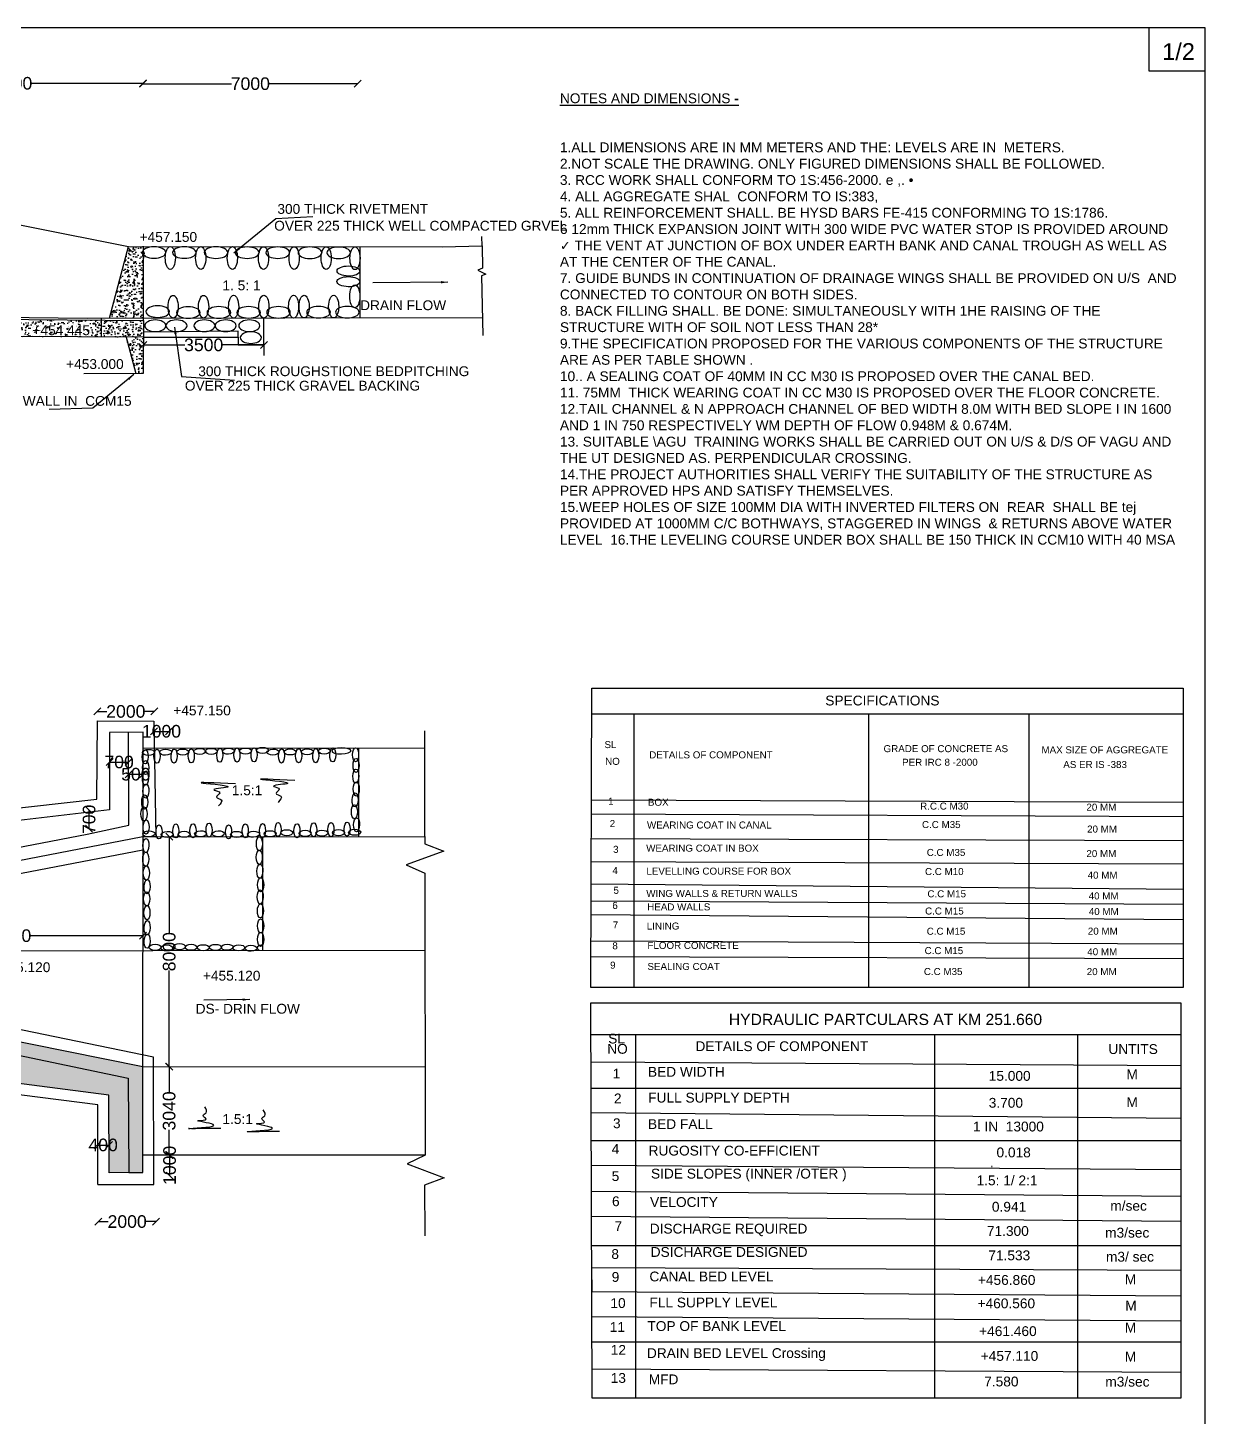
# Model space of a CAD drawing. Header units: millimetres. Extents: x 5124 to 2838143, y 2311 to 44878518.
# Drawn here: x 2796131 to 2838143, y 44828936 to 44878518 of the extents above; entities that cross this region are included whole.
import ezdxf

# ---------------------------------------------------------------- set-up
doc = ezdxf.new("R2010")
doc.units = ezdxf.units.MM
doc.header["$MEASUREMENT"] = 0
for name, color, linetype in [('DIMENSION', 7, 'Continuous'), ('DRAWING', 7, 'Continuous'), ('TEXT', 7, 'Continuous')]:
    doc.layers.add(name, color=color, linetype=linetype)
doc.styles.get("Standard").update_dxf_attribs({"font": 'arial.ttf', "height": 450})
doc.dimstyles.get("Standard").update_dxf_attribs({"dimtxt": 250, "dimasz": 250, "dimexe": 0.18, "dimexo": 0.0625, "dimgap": 0.09, "dimtad": 0, "dimdec": 0, "dimzin": 0, "dimdsep": 46, "dimtxsty": 'Standard', "dimblk": 'OBLIQUE', "dimcen": 0.09, "dimse1": 1, "dimse2": 1, "dimadec": 0, "dimazin": 0, "dimtfac": 1, "dimtdec": 0, "dimtofl": 0, "dimtmove": 0, "dimatfit": 3, "dimfxl": 1, "dimtolj": 1, "dimtzin": 0, "dimarcsym": 0})
pattern_1 = [(50, (0, 0), (358.6300913, -31.3760675), [37.5, -412.5]), (355, (0, 0), (-69.3756668, 376.096067), [30, -330]), (100.4514, (29.9, -2.6), (289.2546909, 344.719771), [31.870095, -350.571056]), (46.1842, (0, 100), (533.6205243, -82.759507), [56.25, -618.75]), (96.6356, (44.47, 93.1), (467.331353, 487.0589355), [47.805144, -525.8565]), (351.1842, (0, 100), (467.3309726, 487.0593005), [45, -495]), (21, (50, 75), (298.453526, -201.3094453), [37.5, -412.5]), (326, (50, 75), (121.657666, 362.5750225), [30, -330]), (71.4514, (74.87, 58.22), (420.1113143, 161.2652484), [31.870095, -350.571056]), (37.5, (0, 0), (6.07992766, 166.4469269), [0, -326, 0, -335, 0, -331.25]), (7.5, (0, 0), (131.5347687, 197.20585594), [0, -191, 0, -318.5, 0, -126.25]), (327.5, (-111.5, 0), (266.9112181, -11.27743587), [0, -125, 0, -390, 0, -517.5]), (317.5, (-161.5, 0), (291.5930847, 50.0524912), [0, -162.5, 0, -259, 0, -367.5])]

# ---------------------------------------------------------------- blocks, each defined once
blk = doc.blocks.new('_Oblique')
at = {"color": 0, "linetype": 'ByBlock', "lineweight": -2}
blk.add_line((-0.5, -0.5), (0.5, 0.5), dxfattribs=at)
blk = doc.blocks.new('*D16')
at = {"layer": 'Defpoints', "color": 0, "transparency": 16777216}
for p in [(2790945, 44876552), (2800238, 44876555), (2800238, 44876535)]:
    blk.add_point(p, dxfattribs=at)
at = {"layer": 'DIMENSION', "color": 0, "lineweight": -2, "transparency": 16777216}
for p, q in [((2790945, 44876535), (2794921, 44876535)), ((2800238, 44876535), (2796263, 44876535))]:
    blk.add_line(p, q, dxfattribs=at)
at = {"layer": 'DIMENSION', "color": 0, "lineweight": -2, "transparency": 16777216, "xscale": 250, "yscale": 250, "zscale": 250, "rotation": 180}
blk.add_blockref('_Oblique', (2790945, 44876535), dxfattribs=at)
at = {"layer": 'DIMENSION', "color": 0, "lineweight": -2, "transparency": 16777216, "xscale": 250, "yscale": 250, "zscale": 250}
blk.add_blockref('_Oblique', (2800238, 44876535), dxfattribs=at)
at = {"layer": 'DIMENSION', "color": 0, "transparency": 16777216, "insert": (2795592, 44876535), "char_height": 450, "attachment_point": 5}
blk.add_mtext('\\A1;9300', dxfattribs=at)
blk = doc.blocks.new('*D17')
at = {"layer": 'Defpoints', "color": 0, "transparency": 16777216}
for p in [(2800238, 44876555), (2807906, 44876521), (2807906, 44876521)]:
    blk.add_point(p, dxfattribs=at)
at = {"layer": 'DIMENSION', "color": 0, "lineweight": -2, "transparency": 16777216}
for p, q in [((2800238, 44876521), (2803403, 44876521)), ((2807906, 44876521), (2804742, 44876521))]:
    blk.add_line(p, q, dxfattribs=at)
at = {"layer": 'DIMENSION', "color": 0, "lineweight": -2, "transparency": 16777216, "xscale": 250, "yscale": 250, "zscale": 250, "rotation": 180}
blk.add_blockref('_Oblique', (2800238, 44876521), dxfattribs=at)
at = {"layer": 'DIMENSION', "color": 0, "lineweight": -2, "transparency": 16777216, "xscale": 250, "yscale": 250, "zscale": 250}
blk.add_blockref('_Oblique', (2807906, 44876521), dxfattribs=at)
at = {"layer": 'DIMENSION', "color": 0, "transparency": 16777216, "insert": (2804072, 44876521), "char_height": 450, "attachment_point": 5}
blk.add_mtext('\\A1;7000', dxfattribs=at)
blk = doc.blocks.new('*D69')
at = {"layer": 'Defpoints', "color": 0, "transparency": 16777216}
for p in [(2790874, 44846125), (2800237, 44846118), (2800237, 44846118)]:
    blk.add_point(p, dxfattribs=at)
at = {"layer": 'DIMENSION', "color": 0, "lineweight": -2, "transparency": 16777216}
for p, q in [((2790874, 44846118), (2794884, 44846118)), ((2800237, 44846118), (2796227, 44846118))]:
    blk.add_line(p, q, dxfattribs=at)
at = {"layer": 'DIMENSION', "color": 0, "lineweight": -2, "transparency": 16777216, "xscale": 250, "yscale": 250, "zscale": 250, "rotation": 180}
blk.add_blockref('_Oblique', (2790874, 44846118), dxfattribs=at)
at = {"layer": 'DIMENSION', "color": 0, "lineweight": -2, "transparency": 16777216, "xscale": 250, "yscale": 250, "zscale": 250}
blk.add_blockref('_Oblique', (2800237, 44846118), dxfattribs=at)
at = {"layer": 'DIMENSION', "color": 0, "transparency": 16777216, "insert": (2795556, 44846118), "char_height": 450, "attachment_point": 5}
blk.add_mtext('\\A1;9300', dxfattribs=at)
blk = doc.blocks.new('*D71')
at = {"layer": 'Defpoints', "color": 0, "transparency": 16777216}
for p in [(2798320, 44850607), (2799050, 44850607), (2799129, 44849935)]:
    blk.add_point(p, dxfattribs=at)
at = {"layer": 'DIMENSION', "color": 0, "lineweight": -2, "transparency": 16777216}
blk.add_line((2798320, 44849935), (2798320, 44850607), dxfattribs=at)
at = {"layer": 'DIMENSION', "color": 0, "lineweight": -2, "transparency": 16777216, "xscale": 250, "yscale": 250, "zscale": 250}
for p, rotation in [((2798320, 44850607), 90), ((2798320, 44849935), 270)]:
    blk.add_blockref('_Oblique', p, dxfattribs=dict(at, rotation=rotation))
at = {"layer": 'DIMENSION', "color": 0, "transparency": 16777216, "insert": (2798320, 44850271), "char_height": 450, "attachment_point": 5, "rotation": 90}
blk.add_mtext('\\A1;700', dxfattribs=at)
blk = doc.blocks.new('*D72')
at = {"layer": 'Defpoints', "color": 0, "transparency": 16777216}
for p in [(2799049, 44852229), (2799729, 44852315), (2799729, 44852230)]:
    blk.add_point(p, dxfattribs=at)
at = {"layer": 'DIMENSION', "color": 0, "lineweight": -2, "transparency": 16777216}
blk.add_line((2799049, 44852315), (2799729, 44852315), dxfattribs=at)
at = {"layer": 'DIMENSION', "color": 0, "lineweight": -2, "transparency": 16777216, "xscale": 250, "yscale": 250, "zscale": 250, "rotation": 180}
blk.add_blockref('_Oblique', (2799049, 44852315), dxfattribs=at)
at = {"layer": 'DIMENSION', "color": 0, "lineweight": -2, "transparency": 16777216, "xscale": 250, "yscale": 250, "zscale": 250}
blk.add_blockref('_Oblique', (2799729, 44852315), dxfattribs=at)
at = {"layer": 'DIMENSION', "color": 0, "transparency": 16777216, "insert": (2799389, 44852315), "char_height": 450, "attachment_point": 5}
blk.add_mtext('\\A1;700', dxfattribs=at)
blk = doc.blocks.new('*D73')
at = {"layer": 'Defpoints', "color": 0, "transparency": 16777216}
for p in [(2799729, 44851880), (2800242, 44851880), (2800242, 44851880)]:
    blk.add_point(p, dxfattribs=at)
at = {"layer": 'DIMENSION', "color": 0, "lineweight": -2, "transparency": 16777216}
blk.add_line((2799729, 44851880), (2800242, 44851880), dxfattribs=at)
at = {"layer": 'DIMENSION', "color": 0, "lineweight": -2, "transparency": 16777216, "xscale": 250, "yscale": 250, "zscale": 250, "rotation": 180}
blk.add_blockref('_Oblique', (2799729, 44851880), dxfattribs=at)
at = {"layer": 'DIMENSION', "color": 0, "lineweight": -2, "transparency": 16777216, "xscale": 250, "yscale": 250, "zscale": 250}
blk.add_blockref('_Oblique', (2800242, 44851880), dxfattribs=at)
at = {"layer": 'DIMENSION', "color": 0, "transparency": 16777216, "insert": (2799986, 44851880), "char_height": 450, "attachment_point": 5}
blk.add_mtext('\\A1;500', dxfattribs=at)
blk = doc.blocks.new('*D74')
at = {"layer": 'Defpoints', "color": 0, "transparency": 16777216}
for p in [(2798611, 44854148), (2800648, 44854120), (2800648, 44854120)]:
    blk.add_point(p, dxfattribs=at)
at = {"layer": 'DIMENSION', "color": 0, "lineweight": -2, "transparency": 16777216}
for p, q in [((2798611, 44854120), (2798954, 44854120)), ((2800648, 44854120), (2800305, 44854120))]:
    blk.add_line(p, q, dxfattribs=at)
at = {"layer": 'DIMENSION', "color": 0, "lineweight": -2, "transparency": 16777216, "xscale": 250, "yscale": 250, "zscale": 250, "rotation": 180}
blk.add_blockref('_Oblique', (2798611, 44854120), dxfattribs=at)
at = {"layer": 'DIMENSION', "color": 0, "lineweight": -2, "transparency": 16777216, "xscale": 250, "yscale": 250, "zscale": 250}
blk.add_blockref('_Oblique', (2800648, 44854120), dxfattribs=at)
at = {"layer": 'DIMENSION', "color": 0, "transparency": 16777216, "insert": (2799629, 44854120), "char_height": 450, "attachment_point": 5}
blk.add_mtext('\\A1;2000', dxfattribs=at)
blk = doc.blocks.new('*D75')
at = {"layer": 'Defpoints', "color": 0, "transparency": 16777216}
for p in [(2800638, 44853383), (2801165, 44853412), (2801165, 44853412)]:
    blk.add_point(p, dxfattribs=at)
at = {"layer": 'DIMENSION', "color": 0, "lineweight": -2, "transparency": 16777216}
blk.add_line((2800638, 44853412), (2801165, 44853412), dxfattribs=at)
at = {"layer": 'DIMENSION', "color": 0, "lineweight": -2, "transparency": 16777216, "xscale": 250, "yscale": 250, "zscale": 250, "rotation": 180}
blk.add_blockref('_Oblique', (2800638, 44853412), dxfattribs=at)
at = {"layer": 'DIMENSION', "color": 0, "lineweight": -2, "transparency": 16777216, "xscale": 250, "yscale": 250, "zscale": 250}
blk.add_blockref('_Oblique', (2801165, 44853412), dxfattribs=at)
at = {"layer": 'DIMENSION', "color": 0, "transparency": 16777216, "insert": (2800901, 44853412), "char_height": 450, "attachment_point": 5}
blk.add_mtext('\\A1;1000', dxfattribs=at)
blk = doc.blocks.new('*D76')
at = {"layer": 'Defpoints', "color": 0, "transparency": 16777216}
for p in [(2801168, 44849653), (2801178, 44841443), (2801178, 44841443)]:
    blk.add_point(p, dxfattribs=at)
at = {"layer": 'DIMENSION', "color": 0, "lineweight": -2, "transparency": 16777216}
for p, q in [((2801178, 44849653), (2801178, 44846220)), ((2801178, 44841443), (2801178, 44844877))]:
    blk.add_line(p, q, dxfattribs=at)
at = {"layer": 'DIMENSION', "color": 0, "lineweight": -2, "transparency": 16777216, "xscale": 250, "yscale": 250, "zscale": 250}
for p, rotation in [((2801178, 44849653), 90), ((2801178, 44841443), 270)]:
    blk.add_blockref('_Oblique', p, dxfattribs=dict(at, rotation=rotation))
at = {"layer": 'DIMENSION', "color": 0, "transparency": 16777216, "insert": (2801178, 44845548), "char_height": 450, "attachment_point": 5, "rotation": 90}
blk.add_mtext('\\A1;8000', dxfattribs=at)
blk = doc.blocks.new('*D77')
at = {"layer": 'Defpoints', "color": 0, "transparency": 16777216}
for p in [(2801178, 44841443), (2801176, 44838290), (2801176, 44838290)]:
    blk.add_point(p, dxfattribs=at)
at = {"layer": 'DIMENSION', "color": 0, "lineweight": -2, "transparency": 16777216}
for p, q in [((2801176, 44841443), (2801176, 44840538)), ((2801176, 44838290), (2801176, 44839196))]:
    blk.add_line(p, q, dxfattribs=at)
at = {"layer": 'DIMENSION', "color": 0, "lineweight": -2, "transparency": 16777216, "xscale": 250, "yscale": 250, "zscale": 250}
for p, rotation in [((2801176, 44841443), 90), ((2801176, 44838290), 270)]:
    blk.add_blockref('_Oblique', p, dxfattribs=dict(at, rotation=rotation))
at = {"layer": 'DIMENSION', "color": 0, "transparency": 16777216, "insert": (2801176, 44839867), "char_height": 450, "attachment_point": 5, "rotation": 90}
blk.add_mtext('\\A1;3040', dxfattribs=at)
blk = doc.blocks.new('*D78')
at = {"layer": 'Defpoints', "color": 0, "transparency": 16777216}
for p in [(2801176, 44838290), (2801176, 44837557), (2801192, 44837557)]:
    blk.add_point(p, dxfattribs=at)
at = {"layer": 'DIMENSION', "color": 0, "lineweight": -2, "transparency": 16777216}
blk.add_line((2801192, 44838290), (2801192, 44837557), dxfattribs=at)
at = {"layer": 'DIMENSION', "color": 0, "lineweight": -2, "transparency": 16777216, "xscale": 250, "yscale": 250, "zscale": 250}
for p, rotation in [((2801192, 44838290), 90), ((2801192, 44837557), 270)]:
    blk.add_blockref('_Oblique', p, dxfattribs=dict(at, rotation=rotation))
at = {"layer": 'DIMENSION', "color": 0, "transparency": 16777216, "insert": (2801192, 44837924), "char_height": 450, "attachment_point": 5, "rotation": 90}
blk.add_mtext('\\A1;1000', dxfattribs=at)
blk = doc.blocks.new('*D79')
at = {"layer": 'Defpoints', "color": 0, "transparency": 16777216}
for p in [(2798646, 44835879), (2800708, 44835939), (2800708, 44835916)]:
    blk.add_point(p, dxfattribs=at)
at = {"layer": 'DIMENSION', "color": 0, "lineweight": -2, "transparency": 16777216}
for p, q in [((2798646, 44835916), (2799002, 44835916)), ((2800708, 44835916), (2800353, 44835916))]:
    blk.add_line(p, q, dxfattribs=at)
at = {"layer": 'DIMENSION', "color": 0, "lineweight": -2, "transparency": 16777216, "xscale": 250, "yscale": 250, "zscale": 250, "rotation": 180}
blk.add_blockref('_Oblique', (2798646, 44835916), dxfattribs=at)
at = {"layer": 'DIMENSION', "color": 0, "lineweight": -2, "transparency": 16777216, "xscale": 250, "yscale": 250, "zscale": 250}
blk.add_blockref('_Oblique', (2800708, 44835916), dxfattribs=at)
at = {"layer": 'DIMENSION', "color": 0, "transparency": 16777216, "insert": (2799677, 44835916), "char_height": 450, "attachment_point": 5}
blk.add_mtext('\\A1;2000', dxfattribs=at)
blk = doc.blocks.new('*D80')
at = {"layer": 'Defpoints', "color": 0, "transparency": 16777216}
for p in [(2798607, 44838648), (2799031, 44838650), (2799031, 44838650)]:
    blk.add_point(p, dxfattribs=at)
at = {"layer": 'DIMENSION', "color": 0, "lineweight": -2, "transparency": 16777216}
blk.add_line((2798607, 44838650), (2799031, 44838650), dxfattribs=at)
at = {"layer": 'DIMENSION', "color": 0, "lineweight": -2, "transparency": 16777216, "xscale": 250, "yscale": 250, "zscale": 250, "rotation": 180}
blk.add_blockref('_Oblique', (2798607, 44838650), dxfattribs=at)
at = {"layer": 'DIMENSION', "color": 0, "lineweight": -2, "transparency": 16777216, "xscale": 250, "yscale": 250, "zscale": 250}
blk.add_blockref('_Oblique', (2799031, 44838650), dxfattribs=at)
at = {"layer": 'DIMENSION', "color": 0, "transparency": 16777216, "insert": (2798819, 44838650), "char_height": 450, "attachment_point": 5}
blk.add_mtext('\\A1;400', dxfattribs=at)
blk = doc.blocks.new('*D151')
at = {"layer": 'Defpoints', "color": 0, "transparency": 16777216}
for p in [(2800257, 44867130), (2804557, 44867200), (2804557, 44867014)]:
    blk.add_point(p, dxfattribs=at)
at = {"layer": 'DRAWING', "color": 0, "lineweight": -2, "transparency": 16777216}
for p, q in [((2800257, 44867200), (2801736, 44867200)), ((2804557, 44867200), (2803078, 44867200))]:
    blk.add_line(p, q, dxfattribs=at)
at = {"layer": 'DRAWING', "color": 0, "lineweight": -2, "transparency": 16777216, "xscale": 250, "yscale": 250, "zscale": 250, "rotation": 180}
blk.add_blockref('_Oblique', (2800257, 44867200), dxfattribs=at)
at = {"layer": 'DRAWING', "color": 0, "lineweight": -2, "transparency": 16777216, "xscale": 250, "yscale": 250, "zscale": 250}
blk.add_blockref('_Oblique', (2804557, 44867200), dxfattribs=at)
at = {"layer": 'DRAWING', "color": 0, "transparency": 16777216, "insert": (2802407, 44867200), "char_height": 450, "attachment_point": 5}
blk.add_mtext('\\A1;3500', dxfattribs=at)

msp = doc.modelspace()

# ---------------------------------------------------------------- hatches: boundary and pattern name
at = {"layer": 'DRAWING'}
h = msp.add_hatch(dxfattribs=at)
h.set_pattern_fill('AR-CONC', color=256, scale=50, style=0)
h.set_pattern_definition(pattern_1)
edge = h.paths.add_edge_path()
edge.add_ellipse((2800633.1, 44870497.4), major_axis=(421.5, 0), ratio=0.4858943, start_angle=151.26106, end_angle=208.68075, ccw=False)
edge.add_line((2800263.5, 44870595.8), (2800263.6, 44870711.3))
edge.add_line((2800263.6, 44870711.3), (2799728.4, 44870711.8))
edge.add_line((2799728.4, 44870711.8), (2799049.5, 44868150.3))
edge.add_line((2799049.5, 44868150.3), (2800261, 44868152.4))
edge.add_line((2800261, 44868152.4), (2800263.3, 44870399.1))
h.paths.add_polyline_path([(2800260.9, 44868077.1), (2798752.3, 44868084.9), (2798749.6, 44867486.3), (2800258.1, 44867479.5)])
h.paths.add_polyline_path([(2800258.1, 44867479.5), (2799640.6, 44867482.3), (2799981.6, 44866182.3), (2800252.1, 44866183.5)])
h = msp.add_hatch(dxfattribs=at)
h.set_pattern_fill('AR-CONC', color=256, scale=50, style=0)
h.set_pattern_definition(pattern_1)
h.paths.add_polyline_path([(2798749.6, 44867486.3), (2798752.3, 44868084.9), (2797530.8, 44868091.2), (2790877.1, 44868150), (2790877, 44867521.9)])
h.paths.add_polyline_path([(2794341.4, 44867209.7), (2794341.4, 44868483.6), (2793414.1, 44868483.6), (2793414.1, 44867209.7)], flags=9)
h.paths.add_polyline_path([(2796208.7, 44867453.5), (2798439.7, 44867453.5), (2798439.7, 44867987.4), (2796208.7, 44867987.4)], flags=9)
h = msp.add_hatch(dxfattribs=at)
h.set_pattern_fill('AR-CONC', color=256, scale=100, style=0)
h.set_pattern_definition([(50, (0, 0), (717.2601826, -62.752135), [75, -825]), (355, (0, 0), (-138.751334, 752.192134), [60, -660]), (100.4514, (59.8, -5.2), (578.509382, 689.439542), [63.74019, -701.142112]), (46.1842, (0, 200), (1067.241049, -165.519014), [112.5, -1237.5]), (96.6356, (88.9, 186.2), (934.662706, 974.11787), [95.610288, -1051.713]), (351.1842, (0, 200), (934.661945, 974.1186), [90, -990]), (21, (100, 150), (596.907052, -402.618891), [75, -825]), (326, (100, 150), (243.315332, 725.150045), [60, -660]), (71.4514, (149.74, 116.45), (840.222629, 322.530497), [63.74019, -701.142112]), (37.5, (0, 0), (12.1598553, 332.8938538), [0, -652, 0, -670, 0, -662.5]), (7.5, (0, 0), (263.0695374, 394.411712), [0, -382, 0, -637, 0, -252.5]), (327.5, (-223, 0), (533.8224362, -22.5548717), [0, -250, 0, -780, 0, -1035]), (317.5, (-323, 0), (583.1861693, 100.1049823), [0, -325, 0, -518, 0, -735])])
h.paths.add_polyline_path([(2737954.9, 44842740), (2737957.6, 44843243.9), (2731264, 44841164.3), (2726332.3, 44841159), (2726336.8, 44839416.8), (2726337.1, 44838834.4), (2726842.5, 44838835.6), (2726826.3, 44840653.2), (2731359.5, 44840693.5)])
h.paths.add_polyline_path([(2790850.5, 44842887.3), (2789491.3, 44842891), (2789481.7, 44841663.4), (2799020.7, 44840423), (2799036.4, 44837662), (2799733.7, 44837666), (2799714.5, 44841033.3)])
h.paths.add_polyline_path([(2790853.7, 44843333.9), (2790850.5, 44842887.3), (2799714.5, 44841033.3), (2799733.7, 44837666), (2800230.6, 44837668.8), (2800233.6, 44841441.9)])
h.paths.add_polyline_path([(2799218.3, 44838840.2), (2799904.9, 44838840.2), (2799904.9, 44838460), (2799218.3, 44838460)], flags=24)

# ---------------------------------------------------------------- linework, layer by layer
for points in [[(2838143.3, 44878518.2), (2714221.2, 44878518.2), (2714221.2, 44791107.7), (2838143.3, 44791107.7)], [(2838143.3, 44878518.2), (2836134, 44878518.2), (2836134, 44876978.1), (2838143.3, 44876978.1)]]:
    msp.add_lwpolyline(points, close=True, dxfattribs=at)
for points in [[(2812354.9, 44868173.8), (2798248.6, 44868148.9), (2787862, 44868258.4), (2771461.4, 44868170.5), (2763382.6, 44868219.7), (2759577.3, 44868240.1), (2737897.1, 44867970.9), (2733265.7, 44867846.3), (2732088.7, 44869395.7), (2727652.7, 44869320.2), (2726677, 44870943.4), (2720773.5, 44870844.4), (2720760.5, 44872709.8)], [(2792736, 44872106.4), (2799728.4, 44870711.8), (2810919.3, 44870700.1), (2812338.4, 44870733.2), (2812330.5, 44871071.3)], [(2731271.7, 44867718.2), (2737870.4, 44867895.7), (2744013.1, 44867941.2), (2755206.4, 44868104.8), (2767557.5, 44868078.1), (2780182.6, 44868119.2), (2789293.8, 44868164), (2797530.8, 44868091.2), (2800260.9, 44868077.1), (2800263.6, 44870711.3)], [(2799049.5, 44868150.3), (2799728.4, 44870711.8)], [(2807978.7, 44870703.2), (2807983.1, 44868166.1)], [(2812338.4, 44870733.2), (2812356.4, 44869938.6), (2812189.5, 44869871.5), (2812478.5, 44869727.2), (2812317.7, 44869672.3), (2812370.8, 44867531.7)], [(2800258.7, 44867479.5), (2790877, 44867521.9), (2790877.2, 44870126.3)], [(2800260.9, 44868077.1), (2800252.1, 44866183.5), (2798135.6, 44866174.5)], [(2798752.6, 44868149.8), (2798749.6, 44867486.3)], [(2804557.3, 44867199.7), (2804555.6, 44868160)], [(2803633.2, 44867474.1), (2803633.6, 44867687.2), (2800258.9, 44867656.1)], [(2799640.6, 44867482.3), (2799981.6, 44866182.3)], [(2800258.1, 44867479.5), (2803633.2, 44867474.1), (2803632.8, 44867201.2), (2804557.3, 44867199.7), (2804556.7, 44866829)], [(2816259.9, 44854952.6), (2837359.9, 44854952.6), (2837359.9, 44844272.4), (2816220.2, 44844272.4), (2816259.9, 44854952.6)], [(2789544, 44848156.2), (2789169.6, 44848153.3), (2789155.7, 44849936.9), (2798592.4, 44850992.1), (2798614.2, 44853786.7), (2800631.5, 44853771), (2800698.7, 44849652.8), (2800240.1, 44849653.2), (2790886.7, 44847839.6)], [(2816256.5, 44854038.3), (2837359.9, 44854038.3)], [(2817766.8, 44844272.4), (2817766.8, 44854038.3)], [(2826129.4, 44854038.3), (2826129.4, 44844272.4)], [(2831857.7, 44844272.4), (2831857.7, 44854038.3)], [(2790886.7, 44847839.6), (2790850.5, 44842887.3), (2799714.5, 44841033.3), (2799733.7, 44837666), (2800230.6, 44837668.8), (2800243.1, 44853377.5), (2799047.4, 44853376.3), (2799050.4, 44850606.7), (2789533.6, 44849496.4), (2789544, 44848156.2), (2790886.3, 44848157.7)], [(2790886.1, 44848327.7), (2798248.5, 44849739.3), (2799731.2, 44850069.1), (2799727.7, 44853377)], [(2800698.7, 44849652.8), (2810299.4, 44849659.8), (2810296.7, 44853432.5)], [(2810297.1, 44852798.5), (2800242.7, 44852806.6)], [(2807928, 44852800.4), (2807930.3, 44849658.1)], [(2837359.9, 44850871.4), (2816245, 44850949.8)], [(2816243.3, 44850470.8), (2837359.9, 44850367.7)], [(2804521.8, 44845600.4), (2804518.9, 44849655.6)], [(2810299.4, 44849659.8), (2810299.6, 44849393), (2810977.8, 44849134), (2809636.4, 44848649.9), (2810301.5, 44848345.9), (2810314.4, 44838282.9), (2809671.2, 44837972.8), (2810990, 44837477.4), (2810291.2, 44837218.4), (2810302.5, 44835405.7)], [(2837359.9, 44849503.3), (2816240, 44849581.7)], [(2790883.4, 44847391.6), (2800239.8, 44849186.1)], [(2816236.9, 44848767.4), (2837359.9, 44848682.1)], [(2837359.9, 44847767.4), (2837359.9, 44847767.4), (2816233.9, 44847957.9)], [(2816231.7, 44847361.1), (2816231.7, 44847361.1), (2837359.9, 44847248.7)], [(2837359.9, 44846681.2), (2816229.9, 44846868.6)], [(2816226.4, 44845936.1), (2837359.9, 44845832.5), (2837359.9, 44845832.5)], [(2790870.2, 44845582.8), (2810305, 44845607.8)], [(2837359.9, 44845290.5), (2816224.3, 44845369)], [(2798629.3, 44837246.6), (2800629.9, 44837246.6), (2800616.5, 44841788.5), (2790857.1, 44843797.8)], [(2800233.6, 44841441.9), (2790853.7, 44843333.9), (2772181, 44843382.2), (2747679.7, 44843310.5), (2737957.6, 44843243.9)], [(2816221.1, 44843722.1), (2837276.4, 44843722.1), (2837276.4, 44829619.6), (2816265.5, 44829619.6), (2816221.1, 44843722.1), (2816221.1, 44843722.1), (2816221.1, 44843722.1)], [(2798629.3, 44837246.6), (2798629.3, 44840086.3), (2789176, 44841289.7), (2789179.4, 44842891.7)], [(2799733.7, 44837666), (2799036.4, 44837662), (2799020.7, 44840423), (2789481.7, 44841663.4), (2789492.9, 44843093.2), (2790851.9, 44843083.3)], [(2816224.7, 44842588.4), (2837276.4, 44842588.4)], [(2817821.7, 44829619.6), (2817821.7, 44842588.4)], [(2828484.1, 44842588.4), (2828484.1, 44829619.6)], [(2833597.1, 44829619.6), (2833597.1, 44842588.4)], [(2800233.6, 44841441.9), (2810310.4, 44841454.9)], [(2837276.4, 44841478.5), (2816227.8, 44841605.1)], [(2816230.7, 44840676.5), (2837276.4, 44840676.5)], [(2837276.4, 44839592.8), (2816233.5, 44839797.6)], [(2816236.6, 44838813.5), (2837276.4, 44838813.5)], [(2810314.4, 44838282.9), (2800231.1, 44838290.9)], [(2837276.4, 44837764.2), (2816239.4, 44837912.9)], [(2816242.3, 44837000), (2837276.4, 44836827.6)], [(2837276.4, 44835914.9), (2816245.1, 44836096.9)], [(2816248.4, 44835069.5), (2837276.4, 44835069.5)], [(2837276.4, 44834167.5), (2816250.9, 44834267.6)], [(2816250.9, 44834267.6), (2816253.6, 44833419.3), (2837276.4, 44833271.2)], [(2837276.4, 44832358.5), (2816256.4, 44832517.2)], [(2816259.2, 44831623.8), (2837276.4, 44831623.8)], [(2837276.4, 44830529.3), (2816262.3, 44830653.6)]]:
    msp.add_lwpolyline(points, dxfattribs=at)
at = {"layer": 'DRAWING', "extrusion": (0, 0, -1)}
for centre, major_axis, ratio in [((2800633.1, 44870497.4), (421.5, 0), 0.4858943), ((2801717.2, 44870496.2), (421.5, 0), 0.4858943), ((2802846.7, 44870495), (421.5, 0), 0.4858943), ((2803960.8, 44870493.9), (421.5, 0), 0.4858943), ((2805051.8, 44870492.7), (421.5, 0), 0.4858943), ((2806197, 44870491.5), (421.5, 0), 0.4858943), ((2807222, 44870490.5), (421.5, 0), 0.4858943), ((2800766.3, 44868390), (421.5, 0), 0.4858943), ((2801856.6, 44868360), (421.5, 0), 0.4858943), ((2802950.2, 44868362), (421.5, 0), 0.4858943), ((2804011.7, 44868363.8), (421.5, 0), 0.4858943), ((2805077.2, 44868365.7), (421.5, 0), 0.4858943), ((2806505.8, 44868368.2), (421.5, 0), 0.4858943), ((2807530.7, 44868370.1), (421.5, 0), 0.4858943), ((2800681.4, 44867886.1), (377.4, 0), 0.5425802), ((2801436.2, 44867886.1), (377.4, 0), 0.5425802), ((2802434.3, 44867886.1), (377.4, 0), 0.5425802), ((2803189.1, 44867886.1), (377.4, 0), 0.5425802), ((2804034.1, 44867886.1), (377.4, 0), 0.5425802), ((2804089.8, 44867462), (377.4, 0), 0.5425802), ((2807320, 44852713.3), (345.2, 3.8), 0.3117901)]:
    msp.add_ellipse(centre, major_axis=major_axis, ratio=ratio, dxfattribs=at)
at = {"layer": 'DRAWING'}
for centre, major_axis, ratio in [((2801217.1, 44870303.5), (0, 406.8), 0.4453204), ((2802301.3, 44870302.3), (0, 406.8), 0.4453204), ((2803430.7, 44870301.2), (0, 406.8), 0.4453204), ((2804544.8, 44870300), (0, 406.8), 0.4453204), ((2805635.8, 44870298.9), (0, 406.8), 0.4453204), ((2806781, 44870297.7), (0, 406.8), 0.4453204), ((2807806, 44870296.6), (0, 406.8), 0.4453204), ((2807569.5, 44869457.5), (-406.8, 4.4), 0.4453204), ((2807573.4, 44869838.4), (-406.8, 4.4), 0.4453204), ((2807798.2, 44868935.1), (0, 406.8), 0.4453204), ((2801316, 44868561.1), (0, 406.8), 0.4453204), ((2802405.3, 44868563), (0, 406.8), 0.4453204), ((2803476.6, 44868564.9), (0, 406.8), 0.4453204), ((2804555.6, 44868566.8), (0, 406.8), 0.4453204), ((2805617.7, 44868568.7), (0, 406.8), 0.4453204), ((2805987.9, 44868569.4), (0, 406.8), 0.4453204), ((2807046.2, 44868571.2), (0, 406.8), 0.4453204), ((2800319.9, 44852499.8), (2.4, 251.4), 0.4300342), ((2800436.5, 44852660.5), (-214.3, -2.4), 0.5023224), ((2800742.5, 44852523.8), (2.4, 251.4), 0.4300342), ((2801047.6, 44852666.3), (-214.3, -2.4), 0.5023224), ((2801353.7, 44852529.6), (2.4, 251.4), 0.4300342), ((2801658.8, 44852672.1), (-214.3, -2.4), 0.5023224), ((2801964.8, 44852535.4), (2.4, 251.4), 0.4300342), ((2802264.7, 44852694.8), (-214.3, -2.4), 0.5023224), ((2802677.9, 44852697.5), (-214.3, -2.4), 0.5023224), ((2802983.9, 44852560.8), (2.4, 251.4), 0.4300342), ((2803289, 44852703.3), (-214.3, -2.4), 0.5023224), ((2803595, 44852566.5), (2.4, 251.4), 0.4300342), ((2803900.1, 44852709.1), (-214.3, -2.4), 0.5023224), ((2804206.2, 44852572.3), (2.4, 251.4), 0.4300342), ((2804506.1, 44852731.7), (-214.3, -2.4), 0.5023224), ((2804879.1, 44852669.9), (-214.3, -2.4), 0.5023224), ((2805185.1, 44852533.2), (2.4, 251.4), 0.4300342), ((2805490.2, 44852675.6), (-214.3, -2.4), 0.5023224), ((2805796.2, 44852538.9), (2.4, 251.4), 0.4300342), ((2806101.3, 44852681.5), (-214.3, -2.4), 0.5023224), ((2806407.4, 44852544.7), (2.4, 251.4), 0.4300342), ((2806707.3, 44852704.1), (-214.3, -2.4), 0.5023224), ((2806708.8, 44852707.5), (-214.3, -2.4), 0.5023224), ((2807014.8, 44852570.8), (2.4, 251.4), 0.4300342), ((2807827.6, 44852576.2), (2.4, 251.4), 0.4300342), ((2800336.8, 44852118.2), (2.4, 251.4), 0.4300342), ((2807844.6, 44852194.6), (2.4, 251.4), 0.4300342), ((2800328.3, 44851736.7), (2.4, 251.4), 0.4300342), ((2807836, 44851813.2), (2.4, 251.4), 0.4300342), ((2800345.4, 44851278.9), (2.4, 251.4), 0.4300342), ((2807810.5, 44850965.3), (2.4, 251.4), 0.4300342), ((2807853.1, 44851355.4), (2.4, 251.4), 0.4300342), ((2800277.5, 44850465), (2.4, 251.4), 0.4300342), ((2800302.8, 44850888.9), (2.4, 251.4), 0.4300342), ((2807785.2, 44850541.4), (2.4, 251.4), 0.4300342), ((2800353.8, 44849998.7), (2.4, 251.4), 0.4300342), ((2807861.5, 44850075.1), (2.4, 251.4), 0.4300342), ((2800450.5, 44849753.3), (-214.3, -2.4), 0.5023224), ((2800815, 44849822), (2.4, 251.4), 0.4300342), ((2801104.4, 44849731.6), (-214.3, -2.4), 0.5023224), ((2801412, 44849858.1), (2.4, 251.4), 0.4300342), ((2801707.3, 44849737.7), (-214.3, -2.4), 0.5023224), ((2802026.9, 44849864.1), (2.4, 251.4), 0.4300342), ((2802298.2, 44849755.7), (-214.3, -2.4), 0.5023224), ((2802599.2, 44849889.1), (2.4, 251.4), 0.4300342), ((2802929.5, 44849756.2), (-214.3, -2.4), 0.5023224), ((2803294, 44849824.9), (2.4, 251.4), 0.4300342), ((2803583.4, 44849734.6), (-214.3, -2.4), 0.5023224), ((2803891, 44849861), (2.4, 251.4), 0.4300342), ((2804186.3, 44849740.6), (-214.3, -2.4), 0.5023224), ((2804505.9, 44849867.1), (2.4, 251.4), 0.4300342), ((2804777.2, 44849758.7), (-214.3, -2.4), 0.5023224), ((2805063.3, 44849909.6), (2.4, 251.4), 0.4300342), ((2805371.2, 44849793.7), (-214.3, -2.4), 0.5023224), ((2805735.6, 44849862.3), (2.4, 251.4), 0.4300342), ((2806025, 44849772), (-214.3, -2.4), 0.5023224), ((2806332.6, 44849898.5), (2.4, 251.4), 0.4300342), ((2806628, 44849778.1), (-214.3, -2.4), 0.5023224), ((2806947.6, 44849904.5), (2.4, 251.4), 0.4300342), ((2807218.8, 44849796.1), (-214.3, -2.4), 0.5023224), ((2807525.8, 44849925.1), (2.4, 251.4), 0.4300342), ((2807794.8, 44849809.7), (-214.3, -2.4), 0.5023224), ((2800345, 44849335), (2.4, 251.4), 0.4300342), ((2804395.4, 44849400.8), (2.4, 251.4), 0.4300342), ((2800340.8, 44848850.3), (2.4, 251.4), 0.4300342), ((2804391.1, 44848916), (2.4, 251.4), 0.4300342), ((2800361.4, 44848355.8), (2.4, 251.4), 0.4300342), ((2804411.7, 44848421.6), (2.4, 251.4), 0.4300342), ((2800390.3, 44847869.7), (2.4, 251.4), 0.4300342), ((2804424.1, 44847500.2), (2.4, 251.4), 0.4300342), ((2804440.6, 44847935.4), (2.4, 251.4), 0.4300342), ((2800373.8, 44847434.5), (2.4, 251.4), 0.4300342), ((2804432.3, 44847005.8), (2.4, 251.4), 0.4300342), ((2800382, 44846940.1), (2.4, 251.4), 0.4300342), ((2800390.3, 44846404.5), (2.4, 251.4), 0.4300342), ((2804440.6, 44846470.2), (2.4, 251.4), 0.4300342), ((2800390.3, 44845920.4), (2.4, 251.4), 0.4300342), ((2800676.9, 44845704), (-214.3, -2.4), 0.5023224), ((2801090.1, 44845681.7), (-214.3, -2.4), 0.5023224), ((2801543.5, 44845727.7), (-214.3, -2.4), 0.5023224), ((2801956.8, 44845705.4), (-214.3, -2.4), 0.5023224), ((2802392.2, 44845690.6), (-214.3, -2.4), 0.5023224), ((2802827.9, 44845701.7), (-214.3, -2.4), 0.5023224), ((2803246.8, 44845709), (-214.3, -2.4), 0.5023224), ((2803660.1, 44845686.7), (-214.3, -2.4), 0.5023224), ((2804095.5, 44845671.8), (-214.3, -2.4), 0.5023224), ((2804440.6, 44845986.1), (2.4, 251.4), 0.4300342)]:
    msp.add_ellipse(centre, major_axis=major_axis, ratio=ratio, dxfattribs=at)
msp.add_ellipse((2804531.2, 44845683), major_axis=(-214.3, -2.4), ratio=0.5023224, start_param=4.7513114, end_param=7.138616, dxfattribs=at)
for points in [[(2805665.2, 44851662.1), (2804510, 44851693.6), (2805374.2, 44851542.7), (2804909.4, 44851443.5), (2805105.8, 44851348.8), (2804988.3, 44851195.5), (2805162.1, 44851096.4), (2805062.7, 44850876.1)], [(2803539.7, 44851535.2), (2802384.5, 44851566.7), (2803248.7, 44851415.7), (2802783.8, 44851316.5), (2802980.3, 44851221.8), (2802862.8, 44851068.6), (2803036.5, 44850969.5), (2802937.2, 44850749.2)], [(2803021.9, 44839245), (2801931.1, 44839245), (2802749.2, 44839379.8), (2802221, 44839526), (2802490.8, 44839577.6), (2802390.4, 44839703.8), (2802493.7, 44839801.3), (2802444.9, 44840013.5)], [(2805112, 44839134.8), (2804021.2, 44839134.8), (2804839.3, 44839269.5), (2804311.1, 44839415.8), (2804581, 44839467.4), (2804480.5, 44839593.5), (2804583.9, 44839691), (2804535.1, 44839903.2)]]:
    msp.add_spline(points, degree=3, dxfattribs=at)

# ---------------------------------------------------------------- texts
at = {"layer": 'DIMENSION'}
for s, height, p in [('SPECIFICATIONS', 350, (2824587.5, 44854336)), ('SL', 250, (2816708.2, 44852813.8)), (' DETAILS OF COMPONENT', 250, (2818208.6, 44852448.2)), ('GRADE OF CONCRETE AS ', 250, (2826666.4, 44852668.8)), ('MAX SIZE OF AGGREGATE', 250, (2832301, 44852626.6)), ('NO', 250, (2816732.6, 44852216.6)), ('PER IRC 8 -2000', 250, (2827327.2, 44852183.4)), ('AS ER IS -383', 250, (2833079, 44852102.5)), ('1', 250, (2816840.1, 44850794.5)), (' BOX', 250, (2818161, 44850756.2)), ('  R.C.C M30                                       ', 250, (2827777.2, 44850619.1)), ('20 MM', 250, (2833904.7, 44850581)), ('2', 250, (2816894.4, 44849996.1)), ('WEARING COAT IN CANAL', 250, (2818225.1, 44849944.5)), ('C.C M35', 250, (2828037.4, 44849959.8)), ('20 MM', 250, (2833928.7, 44849799.9)), ('3', 250, (2817016.3, 44849076)), ('WEARING COAT IN BOX', 250, (2818197.2, 44849118.3)), ('C.C M35', 250, (2828206.9, 44848965.4)), ('20 MM', 250, (2833903.9, 44848924)), ('4', 250, (2816989.1, 44848318.1)), ('LEVELLING COURSE FOR BOX', 250, (2818204, 44848298.2)), ('C.C M10', 250, (2828144.9, 44848283.4)), ('40 MM', 250, (2833947.7, 44848154.5)), ('5', 250, (2817029.8, 44847614.5)), ('WING WALLS & RETURN WALLS', 250, (2818200.4, 44847502.2)), ('C.C M15', 250, (2828230.9, 44847488.9)), ('6', 250, (2816989.1, 44847073.2)), ('HEAD WALLS', 250, (2818233.3, 44847021.9)), ('40 MM', 250, (2833985.3, 44847412.4)), ('C.C M15', 250, (2828147.8, 44846875)), ('40 MM', 250, (2833989.2, 44846855.9)), ('7', 250, (2817003.7, 44846377.8)), ('LINING', 250, (2818216.4, 44846339.3)), ('C.C M15', 250, (2828206.1, 44846153.2)), ('20 MM', 250, (2833955.8, 44846157.7)), ('8', 250, (2816990.2, 44845633.5)), ('FLOOR CONCRETE', 250, (2818241.4, 44845647.9)), ('C.C M15', 250, (2828131.1, 44845462.3)), ('40 MM', 250, (2833935.6, 44845422.1)), ('9', 250, (2816908.8, 44844943.3)), ('SEALING COAT', 250, (2818241.8, 44844896.9)), ('C.C M35', 250, (2828104.4, 44844714.1)), ('20 MM', 250, (2833916.2, 44844712.9)), ('HYDRAULIC PARTCULARS AT KM 251.660', 400, (2821146.3, 44842931.9)), ('SL', 350, (2816841.6, 44842273.5)), ('DETAILS OF COMPONENT', 350, (2819955.1, 44842000.9)), ('NO', 350, (2816807.1, 44841906.3)), ('UNTITS', 350, (2834688, 44841898.6)), ('1', 350, (2817000.2, 44841024.1)), ('BED WIDTH', 350, (2818260.2, 44841086.5)), ('15.000', 350, (2830418.6, 44840942.4)), ('M', 350, (2835332.5, 44840999.2)), ('2', 350, (2817045.7, 44840137.2)), ('FULL SUPPLY DEPTH', 350, (2818267.3, 44840165.1)), ('3.700', 350, (2830418.6, 44839981.2)), ('M', 350, (2835332.5, 44840003.2)), ('3', 350, (2817011.7, 44839250.2)), ('BED FALL', 350, (2818260.2, 44839222.1)), ('1 IN  13000', 350, (2829858.4, 44839134.6)), ('4', 350, (2816965.8, 44838336.1)), ('RUGOSITY CO-EFFICIENT', 350, (2818282.1, 44838275.3)), ('0.018', 350, (2830696.4, 44838210.5)), ('SIDE SLOPES (INNER /OTER )', 350, (2818368.1, 44837453.8)), ('.', 350, (2830461.8, 44837857.8)), ('5', 350, (2816966, 44837365.3)), ('1.5: 1/ 2:1', 350, (2829984.7, 44837212.3)), ('6', 350, (2816977.2, 44836466.9)), ('VELOCITY', 350, (2818334.9, 44836438.9)), ('0.941', 350, (2830531.9, 44836271.3)), ('m/sec', 350, (2834757.3, 44836306)), ('7', 350, (2817068.4, 44835579.9)), ('DISCHARGE REQUIRED', 350, (2818323.4, 44835490.8)), ('71.300', 350, (2830353.7, 44835406.5)), ('m3/sec', 350, (2834573.2, 44835345.9)), ('8', 350, (2816954.5, 44834585.5)), ('DSICHARGE DESIGNED', 350, (2818357.4, 44834657.7)), ('71.533', 350, (2830404.4, 44834537.2)), ('m3/ sec', 350, (2834603.3, 44834487.7)), ('9', 350, (2816966, 44833766.7)), ('CANAL BED LEVEL', 350, (2818312.4, 44833783.4)), ('+456.860', 350, (2830032.1, 44833658.1)), ('M', 350, (2835274.5, 44833684.1)), ('10', 350, (2816920.3, 44832834.2)), ('FLL SUPPLY LEVEL', 350, (2818312.4, 44832855.2)), ('+460.560', 350, (2830020.8, 44832824.1)), ('M', 350, (2835290.5, 44832741.8)), ('TOP OF BANK LEVEL', 350, (2818240.4, 44832013.8)), ('11', 350, (2816897.5, 44831981.3)), ('+461.460', 350, (2830077.2, 44831832.3)), ('M', 350, (2835274.5, 44831959.2)), ('12', 350, (2816931.7, 44831162.6)), ('DRAIN BED LEVEL Crossing', 350, (2818222.4, 44831049.4)), ('+457.110', 350, (2830133.9, 44830948.3)), ('M', 350, (2835274.5, 44830921)), ('13', 350, (2816931.7, 44830161.9)), ('MFD', 350, (2818287.1, 44830111.9)), ('7.580', 350, (2830258.1, 44830035.4)), ('m3/sec', 350, (2834579.9, 44830029))]:
    msp.add_text(s, height=height, dxfattribs=at).set_placement(p)
at = {"layer": 'DRAWING'}
msp.add_text('1/2', height=600, dxfattribs=at).set_placement((2836610, 44877369.1))
at = {"layer": 'DRAWING', "insert": (2815118.7, 44876178.1), "char_height": 350, "width": 22134.294, "attachment_point": 1}
msp.add_mtext('{\\LNOTES AND DIMENSIONS\\fArial|b1|i0|c0|p34; -\\P\\P\\fArial|b0|i0|c0|p34;\\P}1.ALL DIMENSIONS ARE IN MM METERS AND THE: LEVELS ARE IN  METERS. \\P2.NOT SCALE THE DRAWING. ONLY FIGURED DIMENSIONS SHALL BE FOLLOWED. \\P3. RCC WORK SHALL CONFORM TO 1S:456-2000. e ,. •\\P4. ALL AGGREGATE SHAL  CONFORM TO IS:383, \\P5. ALL REINFORCEMENT SHALL. BE HYSD BARS FE-415 CONFORMING TO 1S:1786.\\P6 12mm THICK EXPANSION JOINT WITH 300 WIDE PVC WATER STOP IS PROVIDED AROUND ✓ THE VENT AT JUNCTION OF BOX UNDER EARTH BANK AND CANAL TROUGH AS WELL AS AT THE CENTER OF THE CANAL. \\P7. GUIDE BUNDS IN CONTINUATION OF DRAINAGE WINGS SHALL BE PROVIDED ON U/S  AND CONNECTED TO CONTOUR ON BOTH SIDES.\\P8. BACK FILLING SHALL. BE DONE: SIMULTANEOUSLY WITH 1HE RAISING OF THE STRUCTURE WITH OF SOIL NOT LESS THAN 28* \\P9.THE SPECIFICATION PROPOSED FOR THE VARIOUS COMPONENTS OF THE STRUCTURE ARE AS PER TABLE SHOWN .\\P10.. A SEALING COAT OF 40MM IN CC M30 IS PROPOSED OVER THE CANAL BED.\\P11. 75MM  THICK WEARING COAT IN CC M30 IS PROPOSED OVER THE FLOOR CONCRETE. \\P12.TAIL CHANNEL & N APPROACH CHANNEL OF BED WIDTH 8.0M WITH BED SLOPE I IN 1600  AND 1 IN 750 RESPECTIVELY WM DEPTH OF FLOW 0.948M & 0.674M.\\P13. SUITABLE \\\\AGU  TRAINING WORKS SHALL BE CARRIED OUT ON U/S & D/S OF VAGU AND THE UT DESIGNED AS. PERPENDICULAR CROSSING.\\P14.THE PROJECT AUTHORITIES SHALL VERIFY THE SUITABILITY OF THE STRUCTURE AS PER APPROVED HPS AND SATISFY THEMSELVES.\\P15.WEEP HOLES OF SIZE 100MM DIA WITH INVERTED FILTERS ON  REAR  SHALL BE tej PROVIDED AT 1000MM C/C BOTHWAYS, STAGGERED IN WINGS  & RETURNS ABOVE WATER LEVEL  16.THE LEVELING COURSE UNDER BOX SHALL BE 150 THICK IN CCM10 WITH 40 MSA', dxfattribs=at)
at = {"layer": 'TEXT'}
for s, p in [('300 THICK RIVETMENT', (2805037, 44871879.3)), ('OVER 225 THICK WELL COMPACTED GRVEL', (2804923.3, 44871279.5)), ('+457.150', (2800119.7, 44870879.2)), ('1. 5: 1', (2803076.7, 44869150.9)), ('DRAIN FLOW', (2807990, 44868441.6)), ('+454.445', (2796297.7, 44867548.4)), ('+453.000', (2797500, 44866344.2)), ('300 THICK ROUGHSTIONE BEDPITCHING', (2802214.2, 44866087.1)), ('OVER 225 THICK GRAVEL BACKING', (2801735.7, 44865572.1)), ('CUT OFF WALL IN  CCM15', (2793696.9, 44865028)), ('+457.150', (2801323.2, 44853981.6)), ('1.5:1', (2803411.9, 44851132.1)), ('+455.120', (2794884.5, 44844820.2)), ('+455.120', (2802379.1, 44844517)), ('DS- DRIN FLOW', (2802121.4, 44843337.4)), ('1.5:1', (2803076.4, 44839400.9))]:
    msp.add_text(s, height=350, dxfattribs=at).set_placement(p)

# ---------------------------------------------------------------- dimensions: what is measured, and where the dimension line sits
at = {"layer": 'DIMENSION'}
for base, p1, p2, text, picture, middle in [((2800238.4, 44876535.1), (2790945.3, 44876552), (2800238.4, 44876554.7), '9300', '*D16', (2795591.9, 44876535.1)), ((2807906.3, 44876520.9), (2800238.4, 44876554.7), (2807906.3, 44876520.9), '7000', '*D17', (2804072.4, 44876520.9)), ((2800647.6, 44854119.6), (2798611.2, 44854148.2), (2800647.6, 44854119.6), '2000', '*D74', (2799629.4, 44854119.6)), ((2800237.3, 44846117.7), (2790874.1, 44846125.2), (2800237.3, 44846117.7), '9300', '*D69', (2795555.7, 44846117.7)), ((2800708.5, 44835916.5), (2798646.5, 44835878.9), (2800708.5, 44835939), '2000', '*D79', (2799677.5, 44835916.5))]:
    dim = msp.add_linear_dim(base=base, p1=p1, p2=p2, text=text, dimstyle='Standard', override={"dimtxt": 450}, dxfattribs=at)
    dim.commit()
    dim.dimension.update_dxf_attribs({"geometry": picture, "text_midpoint": middle})
for base, p1, p2, text, picture, middle in [((2801164.8, 44853411.8), (2800637.9, 44853383.5), (2801164.8, 44853411.8), '1000', '*D75', (2800901.3, 44853411.8)), ((2799728.9, 44852315.3), (2799048.7, 44852229), (2799728.9, 44852229.8), '700', '*D72', (2799388.8, 44852315.3)), ((2800241.9, 44851879.6), (2799729.3, 44851880), (2800241.9, 44851879.6), '500', '*D73', (2799985.6, 44851879.6)), ((2799030.8, 44838650.1), (2798607.1, 44838647.7), (2799030.8, 44838650.1), '400', '*D80', (2798818.9, 44838650.1))]:
    dim = msp.add_linear_dim(base=base, p1=p1, p2=p2, text=text, dimstyle='Standard', override={"dimtxt": 450}, dxfattribs=at)
    dim.commit()
    dim.dimension.update_dxf_attribs({"geometry": picture, "text_midpoint": middle, "dimtype": 160})
for base, p1, p2, text, picture, middle in [((2798319.9, 44850606.7), (2799129.2, 44849935.2), (2799050.4, 44850606.7), '700', '*D71', (2798319.9, 44850270.9)), ((2801191.9, 44837557.4), (2801175.6, 44838290.1), (2801175.6, 44837557.4), '1000', '*D78', (2801191.9, 44837923.8))]:
    dim = msp.add_linear_dim(base=base, p1=p1, p2=p2, angle=90, text=text, dimstyle='Standard', override={"dimtxt": 450}, dxfattribs=at)
    dim.commit()
    dim.dimension.update_dxf_attribs({"geometry": picture, "text_midpoint": middle, "dimtype": 160})
for base, p1, p2, text, picture, middle in [((2801178.1, 44841443.1), (2801167.6, 44849653.2), (2801178.1, 44841443.1), '8000', '*D76', (2801178.1, 44845548.2)), ((2801175.6, 44838290.1), (2801178.1, 44841443.1), (2801175.6, 44838290.1), '3040', '*D77', (2801175.6, 44839866.6))]:
    dim = msp.add_linear_dim(base=base, p1=p1, p2=p2, angle=90, text=text, dimstyle='Standard', override={"dimtxt": 450}, dxfattribs=at)
    dim.commit()
    dim.dimension.update_dxf_attribs({"geometry": picture, "text_midpoint": middle})
at = {"layer": 'DRAWING'}
dim = msp.add_linear_dim(base=(2804557, 44867200.4), p1=(2800256.5, 44867130.3), p2=(2804557, 44867014.3), text='3500', dimstyle='Standard', dxfattribs=at)
dim.commit()
dim.dimension.update_dxf_attribs({"geometry": '*D151', "text_midpoint": (2802406.7, 44867200.4)})

# ---------------------------------------------------------------- leaders
at = {"layer": 'DIMENSION'}
for points in [[(2803484, 44870482.5), (2804980.9, 44871715.5), (2806297, 44871779.6)], [(2811124.1, 44869440.1), (2808446.9, 44869421)], [(2801370.1, 44867837.1), (2801612.7, 44866076.4), (2803511.7, 44865941.3)], [(2799917.6, 44866142.7), (2798446.3, 44864942.8), (2796899.4, 44864899.5)], [(2804049, 44843841.2), (2802417.7, 44843822.3)]]:
    msp.add_leader(points, dimstyle='Standard', override={"dimgap": 0.09, "dimtad": 0}, dxfattribs=at)

doc.saveas('drawing.dxf')
